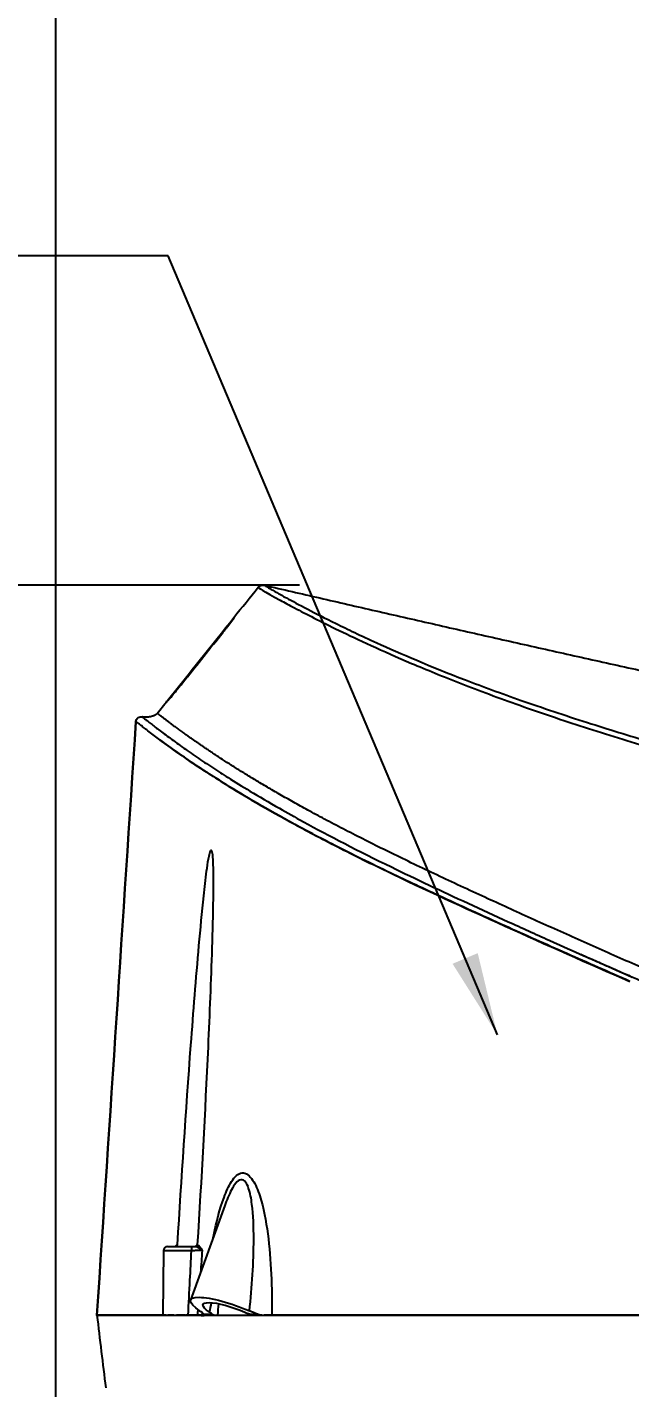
# Model space of a CAD drawing. Extents: x 3004 to 9384, y -52 to 2475.
# Drawn here: x 6741.8 to 6886.9, y 657.4 to 985.1 of the extents above; entities that cross this region are included whole.
import ezdxf

# ---------------------------------------------------------------- set-up
doc = ezdxf.new("R2010")
doc.units = 0
doc.header["$LTSCALE"] = 20
doc.header["$MEASUREMENT"] = 0
doc.layers.get('0').update_dxf_attribs({"linetype": 'CONTINUOUS'})
doc.layers.get('DEFPOINTS').update_dxf_attribs({"linetype": 'CONTINUOUS'})
doc.layers.add('1', color=7, linetype='CONTINUOUS')
doc.layers.add('6', color=6, linetype='CONTINUOUS')
doc.styles.get("Standard").update_dxf_attribs({"font": 'NanumGothic.ttf'})
doc.dimstyles.get("Standard").update_dxf_attribs({"dimtxt": 2.7, "dimasz": 2.5, "dimexe": 1.5, "dimexo": 1.5, "dimgap": 1.5, "dimtad": 1, "dimdec": 0, "dimlfac": 10, "dimzin": 0, "dimdsep": 46, "dimtxsty": 'Standard', "dimcen": 0, "dimclrt": 2, "dimadec": 0, "dimazin": 0, "dimtfac": 1, "dimtdec": 0, "dimtmove": 0, "dimatfit": 3, "dimfxl": 0, "dimtolj": 1, "dimtzin": 0, "dimarcsym": 0})

# ---------------------------------------------------------------- blocks, each defined once
blk = doc.blocks.new('A$C48E07EFB')
at = {"layer": '1', "color": 0}
for p, q in [((29.73, 163.85), (29.73, 163.85)), ((20.61, 152.45), (20.62, 152.45)), ((30.77, 26.53), (22.55, 3.78)), ((16.98, 16.65), (22.8, 16.65)), ((15.98, 15.66), (15.84, 0.15)), ((22.75, 15.66), (15.98, 15.66)), ((15.84, 0.15), (21.95, 0.15)), ((25.69, 0.4), (27.75, 0.4)), ((36.66, 0.4), (38.71, 0.4)), ((55.34, 0.09), (55.34, 0.15)), ((57.29, 0.15), (57.29, 0.09)), ((64.42, 0.15), (64.42, 0.09)), ((90.16, 0.1), (90.16, 0.15)), ((90.16, 0.1), (90.16, 0.15))]:
    blk.add_line(p, q, dxfattribs=at)
blk.add_arc((16.98, 15.65), 1, 90, 179.5, dxfattribs=at)
for centre, major_axis, ratio, start_param, end_param in [((18.92, 17.15), (0.068, -0.495), 0.929916, 6.25972, 7.659522), ((22.8, 15.65), (0, -1), 0.040485, 3.141593, 4.703662), ((23.65, 17.15), (0, 0.5), 0.925776, 3.141593, 4.645863), ((23.71, 17.14), (0.063, 0.496), 0.903631, 3.303001, 4.760206), ((54.77, 0.32), (0, 0.5), 0.376754, 1.921295, 2.054198)]:
    blk.add_ellipse(centre, major_axis=major_axis, ratio=ratio, start_param=start_param, end_param=end_param, dxfattribs=at)
at = {"layer": '1', "color": 0, "extrusion": (0, 0, -1)}
for major_axis, start_param, end_param in [((-10.34, 3.74), 5.537433, 8.149965), ((-7.35, 2.66), 5.53728, 8.152591)]:
    blk.add_ellipse((32.89, 0.04), major_axis=major_axis, ratio=0.224987, start_param=start_param, end_param=end_param, dxfattribs=at)
at = {"layer": '1', "color": 0}
for points, degree in [([(32.99, 168.2), (34.92, 170.61), (36.85, 173.03), (38.78, 175.44)], 3), ([(38.78, 175.44), (39.11, 175.86), (39.77, 176.09), (40.29, 175.97)], 3), ([(40.29, 175.97), (152.34, 149.93), (276.35, 124.31)], 2), ([(40.29, 175.97), (152.34, 149.93), (276.35, 124.31)], 2), ([(40.29, 175.97), (152.34, 149.93), (276.35, 124.31)], 2), ([(16.96, 148.15), (22.29, 154.82), (27.62, 161.48), (32.95, 168.15)], 3), ([(33.08, 168.2), (33.02, 168.2), (32.99, 168.2), (32.99, 168.2)], 3), ([(20.61, 152.45), (23.65, 156.25), (26.69, 160.05), (29.73, 163.85)], 3), ([(20.62, 152.45), (23.65, 156.25), (26.69, 160.05), (29.73, 163.85)], 3), ([(19.87, 151.52), (20.12, 151.83), (20.36, 152.14), (20.61, 152.45)], 3), ([(14.52, 145.09), (15.32, 146.09), (16.12, 147.1), (16.92, 148.1)], 3), ([(16.92, 148.1), (16.92, 148.1), (16.95, 148.1), (17.01, 148.1)], 3), ([(14.52, 145.09), (14.25, 144.76), (13.98, 144.42), (12.48, 144.07), (11.49, 144.05), (10.92, 144.22)], 5), ([(0, 0.15), (3.13, 47.82), (6.25, 95.48), (9.38, 143.15)], 3), ([(0, 0.15), (3.13, 47.82), (6.25, 95.48), (9.38, 143.15)], 3), ([(9.38, 143.15), (6.25, 95.48), (3.13, 47.82), (0, 0.15)], 3), ([(18.84, 16.68), (19.02, 16.92), (19.2, 17.09), (19.39, 17.11)], 3), ([(22.8, 16.65), (23.08, 16.65), (23.37, 16.65), (23.65, 16.65)], 3), ([(23.72, 16.65), (23.69, 16.65), (23.67, 16.65), (23.65, 16.65)], 3), ([(25.33, 15.71), (24.93, 16.12), (24.34, 16.6), (23.72, 16.65)], 3), ([(24.11, 17.12), (24.13, 17.12), (24.14, 17.11), (24.16, 17.11)], 3), ([(24.16, 17.11), (24.62, 17.05), (24.99, 16.38), (25.33, 15.71)], 3), ([(25.33, 15.71), (25.2, 13.95), (25.08, 12.18), (24.95, 10.42)], 3), ([(0, 0.15), (0, 0.15), (0.01, 0.15), (0.04, 0.15)], 3), ([(24.29, 1.51), (24.26, 1.06), (24.23, 0.6), (24.19, 0.15)], 3), ([(24.72, 1.21), (25.17, 0.92), (25.5, 0.64), (25.69, 0.4)], 3), ([(25.09, 0.08), (25.21, 0.08), (25.34, 0.08), (25.46, 0.08)], 3), ([(25.33, 0.15), (25.35, 0.32), (25.36, 0.5), (25.38, 0.68)], 3), ([(25.33, 0.15), (25.35, 0.32), (25.36, 0.5), (25.38, 0.68)], 3), ([(25.56, 0.08), (25.65, 0.08), (25.74, 0.08), (25.83, 0.08)], 3), ([(25.89, 0.16), (25.89, 0.17), (25.81, 0.24), (25.69, 0.4)], 3), ([(28.18, 0.14), (27.4, 0.14), (26.62, 0.14), (25.87, 0.14)], 3), ([(27.09, 0.87), (27.26, 1.62), (27.43, 2.37), (27.6, 3.11)], 3), ([(27.75, 0.4), (27.55, 0.55), (27.33, 0.71), (27.09, 0.87)], 3), ([(27.75, 0.4), (27.98, 0.23), (28.19, 0.15), (28.39, 0.15)], 3), ([(29.08, 0.15), (29.17, 1.05), (29.27, 1.96), (29.37, 2.86)], 3), ([(35.63, 0.84), (35.97, 0.69), (36.31, 0.54), (36.66, 0.4)], 3), ([(38.71, 0.4), (38.03, 0.63), (37.35, 0.89), (36.72, 1.18)], 3), ([(46.22, 0.13), (45.64, 0.13), (45.06, 0.13), (44.49, 0.13)], 3), ([(65.06, 0.15), (65.06, 0.13), (65.06, 0.11), (65.06, 0.09)], 3), ([(65.06, 0.15), (65.06, 0.13), (65.06, 0.11), (65.06, 0.09)], 3)]:
    blk.add_open_spline(points, degree=degree, dxfattribs=at)
for points, degree, knots in [([(38.78, 175.44), (38.78, 175.44), (40.17, 174.52), (45.1, 171.81), (46.25, 171.19), (48.95, 169.76), (50.5, 168.95), (55.83, 166.25), (60.23, 164.07), (68.93, 160.09), (72.18, 158.65), (79.36, 155.6), (83.3, 153.98), (92.05, 150.57), (96.85, 148.79), (106.8, 145.26), (112, 143.5), (122.77, 140.01), (128.31, 138.28), (139.42, 134.95), (145.03, 133.32), (161.94, 128.57), (173.35, 125.55), (184.82, 122.64)], 3, [0, 0, 0, 0, 0.25, 0.25, 0.3125, 0.3125, 0.375, 0.375, 0.5, 0.5, 0.5625, 0.5625, 0.625, 0.625, 0.6875, 0.6875, 0.75, 0.75, 0.8125, 0.8125, 0.875, 0.875, 1, 1, 1, 1]), ([(40.29, 175.97), (40.35, 175.93), (40.47, 175.85), (41.48, 175.23), (43.12, 174.28), (45.86, 172.75), (50.21, 170.41), (57.25, 166.83), (68.37, 161.52), (83.62, 154.95), (102.25, 148.1), (117.46, 143.02), (134, 137.93), (147.72, 133.98), (158.99, 130.88), (167.21, 128.68), (176.02, 126.37), (182.11, 124.82), (185.25, 124.02)], 3, [0, 0, 0, 0, 0.066982, 0.130716, 0.191334, 0.248966, 0.335776, 0.415755, 0.499002, 0.623838, 0.68452, 0.749311, 0.808177, 0.874762, 0.902999, 0.933262, 0.965585, 1, 1, 1, 1]), ([(33.08, 168.2), (33.11, 168.2), (32.64, 167.57), (31.34, 165.88), (30.54, 164.87), (29.73, 163.85)], 3, [0, 0, 0, 0, 0.5, 0.5, 1, 1, 1, 1]), ([(29.73, 163.85), (30.53, 164.85), (31.32, 165.86), (32.61, 167.53), (33.07, 168.15), (33.04, 168.15)], 3, [0, 0, 0, 0, 0.5, 0.5, 1, 1, 1, 1]), ([(20.62, 152.45), (19.79, 151.42), (18.97, 150.4), (17.59, 148.73), (17.04, 148.1), (17.01, 148.1)], 3, [0, 0, 0, 0, 0.5, 0.5, 1, 1, 1, 1]), ([(17.05, 148.15), (17.08, 148.15), (17.62, 148.77), (18.34, 149.64), (18.37, 149.69), (18.41, 149.73)], 3, [0, 0, 0, 0, 0.949128, 0.949128, 1, 1, 1, 1]), ([(9.38, 143.15), (9.4, 143.46), (9.58, 143.84), (10.21, 144.28), (10.62, 144.31), (10.92, 144.22)], 3, [0, 0, 0, 0, 0.5, 0.5, 1, 1, 1, 1]), ([(10.92, 144.22), (10.94, 144.21), (10.98, 144.17), (11.31, 143.91), (11.83, 143.49), (12.55, 142.92), (13.47, 142.21), (14.56, 141.37), (15.81, 140.42), (17.21, 139.38), (18.74, 138.26), (20.39, 137.07), (22.14, 135.85), (23.96, 134.59), (25.84, 133.33), (27.74, 132.07), (29.64, 130.84), (32.49, 129.02), (36.92, 126.28), (43.04, 122.69), (53.39, 116.9), (65.75, 110.52), (82.88, 102.32), (95.74, 96.39), (112.14, 88.96), (122.2, 84.53), (128.89, 81.58)], 3, [0, 0, 0, 0, 0.043803, 0.085816, 0.126123, 0.164778, 0.201813, 0.237237, 0.271048, 0.303235, 0.33378, 0.362666, 0.389876, 0.415398, 0.439219, 0.461332, 0.481735, 0.500424, 0.547145, 0.600351, 0.638368, 0.749997, 0.792002, 0.875008, 0.916739, 1, 1, 1, 1]), ([(199.95, 55.7), (184.15, 61.68), (162.11, 70.5), (133.71, 82.42), (103.39, 96.08), (75.78, 108.88), (63.72, 114.94), (56.67, 118.61), (53.6, 120.24), (48.91, 122.78), (37.96, 128.94), (24.64, 137.35), (18.27, 142.18), (15.33, 144.44), (14.53, 145.09), (14.52, 145.09)], 5, [0, 0, 0, 0, 0, 0, 0.250341, 0.358856, 0.460934, 0.478679, 0.481634, 0.492462, 0.516068, 0.531789, 0.594361, 0.780792, 1, 1, 1, 1, 1, 1]), ([(128.3, 80.53), (123.24, 82.76), (113.12, 87.2), (97.67, 94.12), (83.08, 100.77), (68.93, 107.43), (56.75, 113.46), (45.99, 119.2), (37.24, 124.15), (27.71, 129.98), (19.18, 135.7), (14.48, 139.18), (12.2, 140.92), (11.15, 141.74), (10.35, 142.37), (9.79, 142.82), (9.44, 143.1), (9.4, 143.13), (9.38, 143.15)], 3, [0, 0, 0, 0, 0.062554, 0.124991, 0.193669, 0.250016, 0.316825, 0.374972, 0.437534, 0.499838, 0.6217, 0.749757, 0.789331, 0.829736, 0.870993, 0.913112, 0.956107, 1, 1, 1, 1]), ([(15.11, 138.73), (16.37, 137.79), (17.89, 136.69), (22.42, 133.53), (25.78, 131.26), (34.45, 125.83), (39.75, 122.67), (49.67, 117.24), (53.3, 115.32), (61.16, 111.29), (65.4, 109.19), (78.72, 102.77), (88.41, 98.32), (108.12, 89.42), (118.18, 84.94), (128.3, 80.53)], 3, [0, 0, 0, 0, 0.120531, 0.120531, 0.296425, 0.296425, 0.472319, 0.472319, 0.560265, 0.560265, 0.648212, 0.648212, 0.824106, 0.824106, 1, 1, 1, 1]), ([(19.39, 17.11), (20.36, 33.14), (21.42, 49.16), (23.22, 73.18), (23.85, 81.18), (24.92, 93.16), (25.29, 97.16), (25.93, 103.12), (26.15, 105.11), (26.54, 108.07), (26.68, 109.05), (26.93, 110.49), (27.02, 110.97), (27.2, 111.65), (27.26, 111.87), (27.43, 112.21), (27.55, 112.21), (27.74, 111.71), (27.78, 111.21), (27.86, 110.28), (27.88, 109.8), (27.94, 108.35), (27.96, 107.37), (27.99, 104.44), (27.97, 102.46), (27.89, 96.54), (27.79, 92.58), (27.43, 80.68), (27.1, 72.74), (26.02, 48.91), (25.14, 33.01), (24.16, 17.11)], 3, [0, 0, 0, 0, 0.25, 0.25, 0.375, 0.375, 0.4375, 0.4375, 0.46875, 0.46875, 0.484375, 0.484375, 0.492188, 0.492188, 0.496094, 0.496094, 0.5, 0.5, 0.507813, 0.507813, 0.515625, 0.515625, 0.53125, 0.53125, 0.5625, 0.5625, 0.625, 0.625, 0.75, 0.75, 1, 1, 1, 1]), ([(116.5, 87.05), (117.18, 86.74), (119.08, 85.9), (122.39, 84.46), (126.07, 82.85), (129.46, 81.36), (132.18, 80.16), (134.22, 79.26), (135.35, 78.77), (135.75, 78.6)], 3, [0, 0, 0, 0, 0.10694, 0.295122, 0.513695, 0.681107, 0.8226, 0.937918, 1, 1, 1, 1]), ([(28, 18.83), (28.05, 19.05), (28.09, 19.27), (28.79, 22.61), (29.55, 25.68), (31.11, 29.91), (31.7, 31.24), (33.13, 33.45), (34.01, 34.3), (35.88, 34.48), (36.78, 33.75), (38.19, 31.62), (38.74, 30.27), (40.11, 26.04), (40.69, 22.9), (41.96, 13.34), (42.19, 6.76), (42.11, 0.15)], 3, [0, 0, 0, 0, 0.011514, 0.011514, 0.176262, 0.176262, 0.258636, 0.258636, 0.34101, 0.34101, 0.423383, 0.423383, 0.505757, 0.505757, 0.670505, 0.670505, 1, 1, 1, 1]), ([(28, 18.83), (28.05, 19.05), (28.09, 19.27), (28.79, 22.61), (29.55, 25.68), (31.11, 29.91), (31.7, 31.24), (33.13, 33.45), (34.01, 34.3), (35.88, 34.48), (36.78, 33.75), (38.19, 31.62), (38.74, 30.27), (40.11, 26.04), (40.69, 22.9), (41.96, 13.34), (42.19, 6.76), (42.11, 0.15)], 3, [0, 0, 0, 0, 0.011514, 0.011514, 0.176262, 0.176262, 0.258636, 0.258636, 0.34101, 0.34101, 0.423383, 0.423383, 0.505757, 0.505757, 0.670505, 0.670505, 1, 1, 1, 1]), ([(36.72, 1.18), (37.32, 6.98), (37.74, 12.78), (37.75, 21.35), (37.65, 24.19), (37.14, 28.21), (36.91, 29.54), (36.33, 31.26), (36.09, 31.8), (35.47, 32.59), (35.08, 32.83), (34.23, 32.7), (33.8, 32.36), (33.05, 31.47), (32.72, 30.92), (31.78, 29.17), (31.26, 27.88), (30.76, 26.51), (30.75, 26.47), (30.73, 26.43)], 3, [0, 0, 0, 0, 0.398753, 0.398753, 0.59813, 0.59813, 0.697818, 0.697818, 0.747663, 0.747663, 0.797507, 0.797507, 0.847351, 0.847351, 0.897195, 0.897195, 0.996884, 0.996884, 1, 1, 1, 1]), ([(21.95, 0.15), (22.1, 2.95), (22.25, 5.75), (22.52, 10.92), (22.64, 13.29), (22.75, 15.66)], 3, [0, 0, 0, 0, 0.541449, 0.541449, 1, 1, 1, 1]), ([(25.33, 15.71), (25.3, 15.71), (25.28, 15.71), (25.09, 15.71), (24.87, 15.71), (24.36, 15.69), (24.06, 15.69), (23.43, 15.67), (23.09, 15.67), (22.75, 15.66)], 3, [0, 0, 0, 0, 0.050427, 0.050427, 0.366463, 0.366463, 0.683166, 0.683166, 1, 1, 1, 1]), ([(0, 0.15), (0, 0.15), (0.17, 0.15), (0.96, 0.15), (1.56, 0.15), (3.32, 0.15), (4.46, 0.15), (7.47, 0.15), (9.33, 0.15), (12.87, 0.15), (14.19, 0.15), (15.67, 0.15)], 3, [0, 0, 0, 0, 0.22159, 0.22159, 0.443179, 0.443179, 0.664769, 0.664769, 0.886359, 0.886359, 1, 1, 1, 1]), ([(0.54, 0.15), (0.61, 0.15), (0.69, 0.15), (1.33, 0.15), (2.17, 0.15), (4.62, 0.15), (6.23, 0.15), (8.55, 0.15), (8.74, 0.15), (8.95, 0.15)], 3, [0, 0, 0, 0, 0.073916, 0.073916, 0.516827, 0.516827, 0.959737, 0.959737, 1, 1, 1, 1]), ([(15.55, 0.15), (12.73, 0.15), (7.73, 0.15), (4.11, 0.15), (2.61, 0.15), (2.3, 0.15)], 3, [0, 0, 0, 0, 0.388398, 0.858017, 1, 1, 1, 1]), ([(18.5, 0.15), (18.45, 0.15), (17.97, 0.15), (17.51, 0.15), (17.1, 0.15)], 3, [0, 0, 0, 0, 0.093276, 1, 1, 1, 1]), ([(21.15, 0.14), (20.7, 0.14), (20.01, 0.14), (19.35, 0.15), (19.12, 0.15)], 3, [0, 0, 0, 0, 0.639224, 1, 1, 1, 1]), ([(25.26, 0.14), (24.63, 0.14), (23.35, 0.14), (22.08, 0.14), (21.41, 0.14), (21.35, 0.14)], 3, [0, 0, 0, 0, 0.446809, 0.955147, 1, 1, 1, 1]), ([(38.01, 0.15), (37.62, 0.15), (37.23, 0.2), (36.8, 0.35), (36.73, 0.37), (36.66, 0.4)], 3, [0, 0, 0, 0, 0.839144, 0.839144, 1, 1, 1, 1]), ([(38.71, 0.4), (39.11, 0.26), (39.54, 0.19), (39.95, 0.17), (40.13, 0.15), (40.3, 0.15), (40.47, 0.15)], 3, [0, 0, 0, 0, 0.700171, 0.700171, 0.700171, 1, 1, 1, 1]), ([(42.48, 0.12), (46.74, 0.12), (51.48, 0.12), (61.81, 0.12), (67.37, 0.12), (84.79, 0.12), (97.24, 0.12), (122.36, 0.13), (135.07, 0.13), (160.51, 0.13), (173.25, 0.13), (198.72, 0.13), (211.46, 0.13), (236.94, 0.13), (249.67, 0.13), (287.88, 0.13), (313.36, 0.13), (338.82, 0.13)], 3, [0, 0, 0, 0, 0.0625, 0.0625, 0.125, 0.125, 0.25, 0.25, 0.375, 0.375, 0.5, 0.5, 0.625, 0.625, 0.75, 0.75, 1, 1, 1, 1]), ([(171.69, 0.15), (168.29, 0.15), (159.45, 0.15), (145.89, 0.15), (131.78, 0.15), (119.88, 0.15), (111.78, 0.15), (107.64, 0.15), (106.72, 0.15)], 3, [0, 0, 0, 0, 0.156674, 0.407053, 0.623811, 0.807113, 0.957022, 1, 1, 1, 1])]:
    blk.add_open_spline(points, degree=degree, knots=knots, dxfattribs=at)
blk.add_point((0, 0.15), dxfattribs=at)
blk.add_point((0, 0.15), dxfattribs=at)
blk.add_point((0, 0.15), dxfattribs=at)
blk.add_point((0, 0.15), dxfattribs=at)
blk.add_point((0, 0.15), dxfattribs=at)
blk = doc.blocks.new('*D18')
at = {"color": 3, "lineweight": -2}
for p, q in [((6807.4, 850.72), (6533.14, 850.72)), ((6538.14, 830.72), (6538.14, 598.97)), ((6538.14, 314.9), (6538.14, 546.65)), ((6787.11, 294.9), (6533.14, 294.9))]:
    blk.add_line(p, q, dxfattribs=at)
at = {"color": 3}
for points in [[(6534.81, 830.72), (6541.48, 830.72), (6538.14, 850.72)], [(6534.81, 314.9), (6541.48, 314.9), (6538.14, 294.9)]]:
    blk.add_solid(points, dxfattribs=at)
at = {"layer": 'DEFPOINTS', "color": 0}
for p in [(6808.9, 850.72), (6538.14, 294.9), (6788.61, 294.9)]:
    blk.add_point(p, dxfattribs=at)
at = {"color": 2, "insert": (6538.14, 572.81), "char_height": 30, "attachment_point": 5}
blk.add_mtext('\\A1;555', dxfattribs=at)
blk = doc.blocks.new('*D19')
at = {"color": 3, "lineweight": -2}
for p, q in [((7482.72, 680.94), (7482.72, 79.95)), ((6748.6, 293.4), (6748.6, 79.95)), ((6768.6, 84.95), (7462.72, 84.95))]:
    blk.add_line(p, q, dxfattribs=at)
at = {"color": 3}
for points in [[(6768.6, 88.28), (6768.6, 81.61), (6748.6, 84.95)], [(7462.72, 88.28), (7462.72, 81.61), (7482.72, 84.95)]]:
    blk.add_solid(points, dxfattribs=at)
at = {"layer": 'DEFPOINTS', "color": 0}
for p in [(7482.72, 682.44), (6748.6, 294.9), (7482.72, 84.95)]:
    blk.add_point(p, dxfattribs=at)
at = {"color": 2, "insert": (7120.74, 111.3), "char_height": 30, "attachment_point": 5}
blk.add_mtext('\\A1;735', dxfattribs=at)
blk = doc.blocks.new('*D26')
at = {"color": 3, "lineweight": -2}
for p, q in [((6912.6, 1283.42), (6468.16, 1283.42)), ((6473.16, 1263.42), (6473.16, 815.49)), ((6473.16, 314.9), (6473.16, 762.83)), ((6747.1, 294.9), (6468.16, 294.9))]:
    blk.add_line(p, q, dxfattribs=at)
at = {"color": 3}
for points in [[(6469.82, 1263.42), (6476.49, 1263.42), (6473.16, 1283.42)], [(6469.82, 314.9), (6476.49, 314.9), (6473.16, 294.9)]]:
    blk.add_solid(points, dxfattribs=at)
at = {"layer": 'DEFPOINTS', "color": 0}
for p in [(6473.16, 1283.42), (6914.1, 1283.42), (6748.6, 294.9)]:
    blk.add_point(p, dxfattribs=at)
at = {"color": 2, "insert": (6473.16, 789.16), "char_height": 30, "attachment_point": 5}
blk.add_mtext('\\A1;990', dxfattribs=at)

msp = doc.modelspace()

# ---------------------------------------------------------------- linework, layer by layer
at = {"layer": '1', "color": 7, "linetype": 'Continuous'}
msp.add_line((6774.31, 674.9), (6780.41, 674.9), dxfattribs=at)
for points, knots in [([(6758.6, 674.9), (6758.62, 674.9), (6758.78, 674.9), (6759.56, 674.9), (6760.17, 674.9), (6761.92, 674.9), (6763.07, 674.9), (6766.08, 674.9), (6767.94, 674.9), (6771.44, 674.9), (6772.72, 674.9), (6774.15, 674.9)], [0, 0, 0, 0, 0.222313, 0.222313, 0.444625, 0.444625, 0.666938, 0.666938, 0.88925, 0.88925, 1, 1, 1, 1]), ([(6775.3, 674.9), (6775.1, 674.9), (6771.73, 674.9), (6766.35, 674.9), (6762.55, 674.9), (6760.64, 674.9), (6759.72, 674.9), (6759.07, 674.9), (6758.68, 674.9), (6758.63, 674.9), (6758.61, 674.9)], [0, 0, 0, 0, 0.014589, 0.248129, 0.509826, 0.602704, 0.698631, 0.79767, 0.899881, 1, 1, 1, 1]), ([(6778.6, 674.9), (6778.7, 674.9), (6778.8, 674.9), (6780.64, 674.9), (6782.54, 674.9), (6786.74, 674.9), (6789.03, 674.9), (6794.05, 674.9), (6796.78, 674.9), (6802.72, 674.9), (6805.93, 674.9), (6812.81, 674.9), (6816.48, 674.9), (6824.17, 674.9), (6828.18, 674.9), (6840.57, 674.9), (6849.26, 674.9), (6862.46, 674.9), (6866.9, 674.9), (6875.8, 674.9), (6880.27, 674.9), (6893.71, 674.9), (6902.69, 674.9), (6920.67, 674.9), (6929.66, 674.9), (6947.65, 674.9), (6956.65, 674.9), (6974.63, 674.9), (6983.64, 674.9), (7001.57, 674.9), (7019.83, 674.9), (7045.81, 674.9), (7078.74, 674.9), (7100.5, 674.9), (7134.77, 674.9), (7156.78, 674.9), (7189.81, 674.9), (7200.8, 674.9), (7222.78, 674.9), (7233.76, 674.9), (7255.67, 674.9), (7266.6, 674.9), (7288.36, 674.9), (7299.19, 674.9), (7320.63, 674.9), (7331.24, 674.9), (7352.01, 674.9), (7362.15, 674.9), (7381.63, 674.9), (7390.95, 674.9), (7408.53, 674.9), (7416.83, 674.9), (7432.12, 674.9), (7439.11, 674.9), (7451.43, 674.9), (7456.74, 674.9), (7465.33, 674.9), (7468.6, 674.9), (7470.87, 674.9), (7470.98, 674.9), (7471.08, 674.9)], [0, 0, 0, 0, 0.001051, 0.001051, 0.019011, 0.019011, 0.036972, 0.036972, 0.054932, 0.054932, 0.072893, 0.072893, 0.090853, 0.090853, 0.108814, 0.108814, 0.144735, 0.144735, 0.162695, 0.162695, 0.180656, 0.180656, 0.216577, 0.216577, 0.252498, 0.252498, 0.288418, 0.288418, 0.324339, 0.324339, 0.36026, 0.396181, 0.432102, 0.476413, 0.476413, 0.556645, 0.556645, 0.596761, 0.596761, 0.636877, 0.636877, 0.676993, 0.676993, 0.717109, 0.717109, 0.757225, 0.757225, 0.797341, 0.797341, 0.837457, 0.837457, 0.877573, 0.877573, 0.917689, 0.917689, 0.957805, 0.957805, 0.997921, 0.997921, 1, 1, 1, 1]), ([(6782.65, 674.9), (6782.5, 674.9), (6782.3, 674.9), (6781.82, 674.9), (6781.54, 674.9), (6780.97, 674.9), (6780.7, 674.9), (6780.41, 674.9)], [0, 0, 0, 0, 0.351432, 0.351432, 0.702814, 0.702814, 1, 1, 1, 1]), ([(7053.39, 674.9), (7041.46, 674.9), (7016.21, 674.9), (6980.99, 674.9), (6947.74, 674.9), (6917.84, 674.9), (6887.95, 674.9), (6858.26, 674.9), (6834.08, 674.9), (6816.6, 674.9), (6807.91, 674.9), (6802.83, 674.9), (6801.31, 674.9), (6800.54, 674.9)], [0, 0, 0, 0, 0.136769, 0.289412, 0.403648, 0.517866, 0.632081, 0.746234, 0.860221, 0.918075, 0.974335, 0.987093, 1, 1, 1, 1])]:
    msp.add_open_spline(points, degree=3, knots=knots, dxfattribs=at)
for points in [[(6758.61, 674.9), (6759.27, 669.06), (6759.98, 663.23), (6760.74, 657.4)], [(6783.03, 674.9), (6782.9, 674.9), (6782.78, 674.9), (6782.65, 674.9)], [(6800.54, 674.9), (6800.08, 674.9), (6799.52, 674.9), (6798.9, 674.9)]]:
    msp.add_open_spline(points, degree=3, dxfattribs=at)
at = {"layer": '6'}
msp.add_lwpolyline([(7993.89, 2219.94), (6748.6, 2219.94), (6748.6, 294.9), (8015.82, 294.9)], dxfattribs=at)

# ---------------------------------------------------------------- block references
msp.add_blockref('A$C48E07EFB', (6758.61, 674.75))

# ---------------------------------------------------------------- dimensions: what is measured, and where the dimension line sits
for base, p1, p2, text, picture, middle in [((6473.16, 1283.42), (6748.6, 294.9), (6914.1, 1283.42), '990', '*D26', (6473.16, 789.16)), ((6538.14, 294.9), (6808.9, 850.72), (6788.61, 294.9), '555', '*D18', (6538.14, 572.81))]:
    dim = msp.add_linear_dim(base=base, p1=p1, p2=p2, angle=90, text=text, dimstyle='Standard', override={"dimtxt": 30, "dimasz": 20, "dimexe": 5, "dimgap": 10, "dimtih": 1, "dimtoh": 1, "dimlfac": 1, "dimzin": 12, "dimclrd": 3, "dimclre": 3, "dimazin": 2, "dimarcsym": 1})
    dim.commit()
    dim.dimension.update_dxf_attribs({"geometry": picture, "text_midpoint": middle, "dimtype": 160})
dim = msp.add_linear_dim(base=(7482.72, 84.95), p1=(6748.6, 294.9), p2=(7482.72, 682.44), text='735', dimstyle='Standard', override={"dimtxt": 30, "dimasz": 20, "dimexe": 5, "dimgap": 10, "dimtih": 1, "dimtoh": 1, "dimlfac": 1, "dimzin": 12, "dimclrd": 3, "dimclre": 3, "dimazin": 2, "dimarcsym": 1})
dim.commit()
dim.dimension.update_dxf_attribs({"geometry": '*D19', "text_midpoint": (7120.74, 84.95), "dimtype": 160})

# ---------------------------------------------------------------- leaders
msp.add_leader([(6855.05, 742.38), (6775.74, 930.02), (6616.18, 930.02)], dimstyle='Standard', override={"dimtxt": 20, "dimasz": 20, "dimexe": 5, "dimgap": 10, "dimtad": 0, "dimlfac": 1, "dimzin": 12, "dimclrd": 3, "dimclre": 3, "dimazin": 2, "dimarcsym": 1})

doc.saveas('drawing.dxf')
